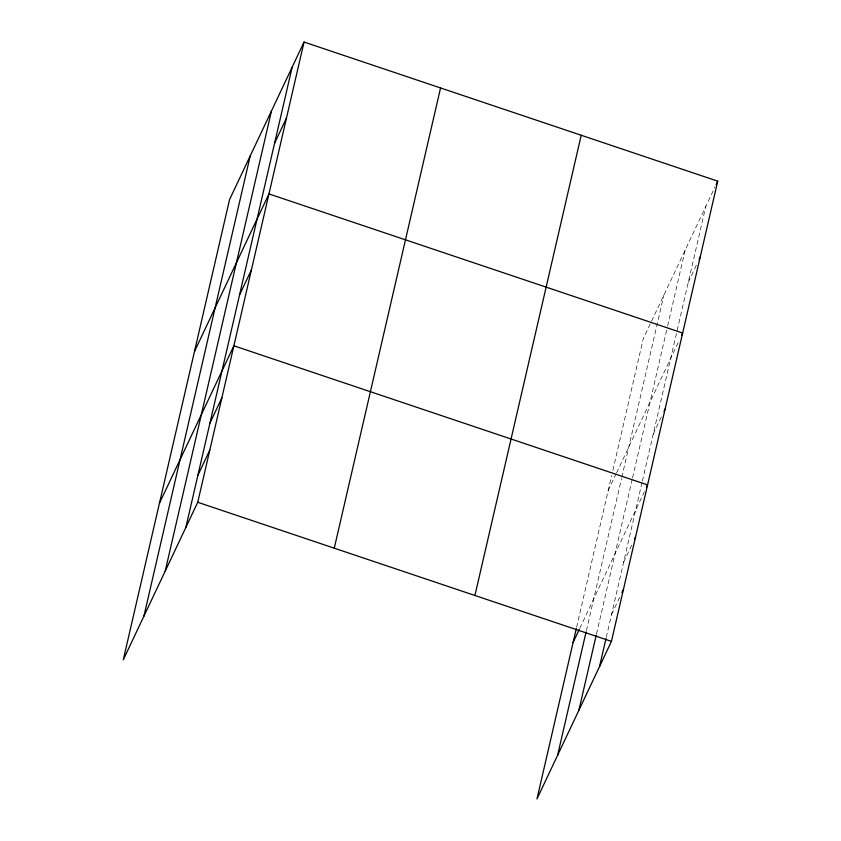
<?xml version="1.0" encoding="UTF-8"?>
<svg xmlns="http://www.w3.org/2000/svg" width="841" height="841" viewBox="0 0 841 841"><rect width="100%" height="100%" fill="white"/><g stroke="black" fill="none" stroke-linecap="round" stroke-linejoin="round"><path stroke-width="0.63" stroke-dasharray="4.21 3.15" d="M576.611 627.291L611.68 475.417M612.858 470.35L643.249 338.723L715.029 186.891M586.398 630.603L621.52 478.571M621.804 477.299L663.896 295.054M596.511 633.946L632.264 479.128M632.558 477.867L667.333 327.254M667.628 325.993L685.173 250.05M606.277 637.341L642.093 482.282M642.387 481.02L705.809 206.381M688.274 282.313L696.947 263.979M608.18 490.597L615.99 474.072M616.548 472.894L678.866 341.057M653.194 434.187L661.331 416.999M579.796 628.311L644.332 491.785M623.612 562.282L632.821 542.802M611.565 614.445L620.237 596.111"/><path stroke-width="1.26" d="M143.916 616.159L250.197 155.942M165.183 571.165L271.475 110.938M185.829 527.486L292.121 67.269M304.032 42.05L229.561 199.611L123.27 659.838L197.751 502.277L304.032 42.05L717.73 181.162L611.439 641.389L536.968 798.95L576.316 628.553M334.266 548.185L440.558 87.958M474.923 595.481L581.215 135.254M557.604 755.281L586.103 631.875M578.881 710.277L596.216 635.218M599.517 666.608L605.983 638.613M274.576 143.201L286.497 117.982M194.481 351.485L268.962 193.924L682.661 333.036L681.578 335.328M239.506 295.075L251.427 269.856M159.401 503.36L233.882 345.798L647.581 484.91L646.498 487.202M209.924 423.17L221.835 397.961M197.877 475.333L209.787 450.114M716.112 184.6L717.73 181.162M699.113 259.396L700.196 257.104M664.033 411.27L665.115 408.978M573.099 642.471L579.239 629.488M634.45 539.365L635.533 537.073M621.867 592.663L623.486 589.226M197.751 502.277L611.439 641.389"/></g></svg>
